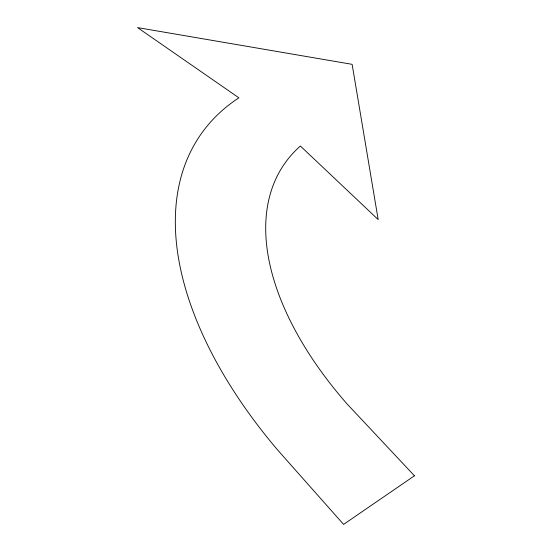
<?xml version="1.0" encoding="UTF-8"?>
<svg xmlns="http://www.w3.org/2000/svg" width="552" height="552" viewBox="0 0 552 552"><rect width="100%" height="100%" fill="white"/><g stroke="black" fill="none" stroke-linecap="round" stroke-linejoin="round"><path stroke-width="0.83" d="M414.442 475.796L343.592 524.4L277.456 449.783A417.76 234.814 35.4 0 1 238.899 97.835L137.558 27.6L352.135 64.336L378.175 219.579L300.385 146.018A318.552 176.599 34.9 0 0 346.856 403.705L414.442 475.796"/></g></svg>
